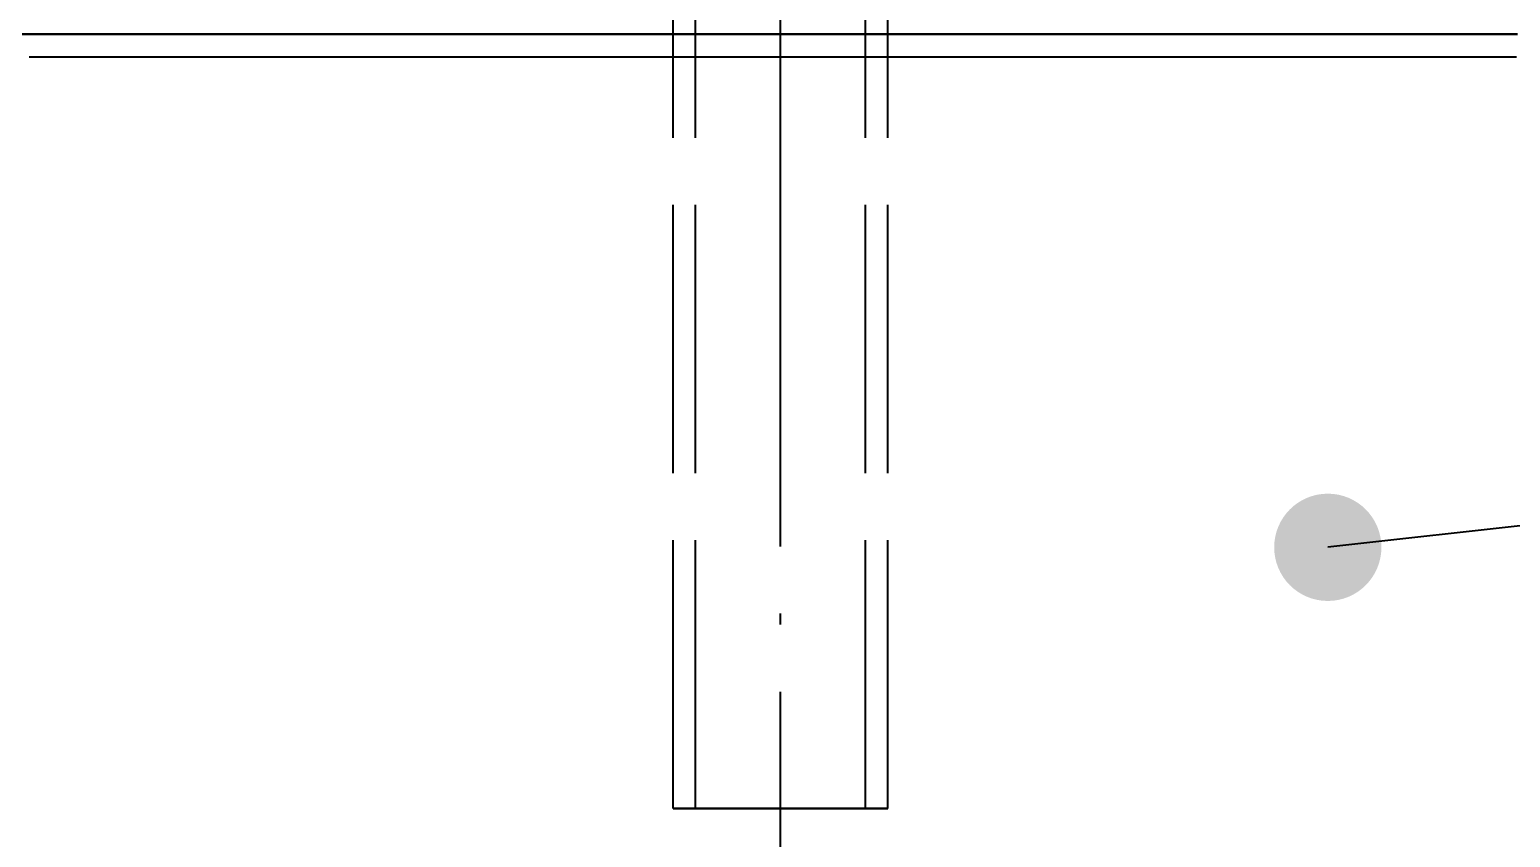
# Model space of a CAD drawing. Header units: millimetres. Extents: x 0 to 594, y 0 to 420.
# Drawn here: x 84.35 to 100.92, y 262 to 271.03 of the extents above; entities that cross this region are included whole.
import ezdxf

# ---------------------------------------------------------------- set-up
doc = ezdxf.new("R2010")
doc.units = ezdxf.units.MM
doc.linetypes.add('ISO02-TRAZOS', pattern=[3.75, 3, -0.75])
doc.linetypes.add('ISO04-TRAZO-PUNTO', pattern=[7.625, 6, -0.75, 0.125, -0.75])
for name, color, linetype, lineweight in [('02-OCULTA', 4, 'ISO02-TRAZOS', 25), ('03-EJE', 1, 'ISO04-TRAZO-PUNTO', 25), ('04-COTA', 3, 'CONTINUOUS', 25), ('08-FINA', 5, 'CONTINUOUS', 25)]:
    doc.layers.add(name, color=color, linetype=linetype, lineweight=lineweight)
doc.styles.add('ISO3098', font='isocpeur.ttf')
doc.dimstyles.new('FLAMA-ISO', dxfattribs={"dimtxt": 3.5, "dimasz": 3, "dimexe": 2, "dimexo": 1, "dimgap": 1, "dimtad": 1, "dimdec": 1, "dimtxsty": 'ISO3098', "dimcen": 2.5, "dimclrd": 3, "dimclre": 3, "dimclrt": 3, "dimazin": 3, "dimtfac": 1, "dimtmove": 0, "dimatfit": 3, "dimlwd": 25, "dimlwe": 25})

msp = doc.modelspace()

# ---------------------------------------------------------------- hatches: boundary and pattern name
at = {"layer": '08-FINA'}
h = msp.add_hatch(color=7, dxfattribs=at)
h.dxf.hatch_style = 1
edge = h.paths.add_edge_path()
edge.add_arc((98.875, 265.24), 0.6, 0, 360)

# ---------------------------------------------------------------- linework, layer by layer
at = {"layer": '02-OCULTA'}
for p, q in [((91.55, 262.32), (91.55, 350.656)), ((91.8, 262.32), (91.8, 350.656)), ((93.7, 262.32), (93.7, 350.656)), ((93.95, 262.32), (93.95, 350.656))]:
    msp.add_line(p, q, dxfattribs=at)
for points in [[(100.975, 270.98), (100.887, 270.98), (100.8, 270.98), (100.712, 270.98), (100.625, 270.98), (100.537, 270.98), (100.45, 270.98), (100.362, 270.98), (100.275, 270.98), (100.188, 270.98), (100.1, 270.98), (100.013, 270.98), (99.925, 270.98), (99.838, 270.98), (99.75, 270.98), (99.662, 270.98), (99.575, 270.98), (99.487, 270.98), (99.4, 270.98), (99.312, 270.98), (99.225, 270.98), (99.138, 270.98), (99.05, 270.98), (98.962, 270.98), (98.875, 270.98), (98.787, 270.98), (98.7, 270.98), (98.612, 270.98), (98.525, 270.98), (98.438, 270.98), (98.35, 270.98), (98.262, 270.98), (98.175, 270.98), (98.087, 270.98), (98, 270.98), (97.912, 270.98), (97.825, 270.98), (97.737, 270.98), (97.65, 270.98), (97.562, 270.98), (97.475, 270.98), (97.388, 270.98), (97.3, 270.98), (97.213, 270.98), (97.125, 270.98), (97.037, 270.98), (96.95, 270.98), (96.862, 270.98), (96.775, 270.98), (96.688, 270.98), (96.6, 270.98), (96.512, 270.98), (96.425, 270.98), (96.337, 270.98), (96.25, 270.98), (96.162, 270.98), (96.075, 270.98), (95.987, 270.98), (95.9, 270.98), (95.812, 270.98), (95.725, 270.98), (95.638, 270.98), (95.55, 270.98), (95.462, 270.98), (95.375, 270.98), (95.287, 270.98), (95.2, 270.98), (95.112, 270.98), (95.025, 270.98), (94.938, 270.98), (94.85, 270.98), (94.763, 270.98), (94.675, 270.98), (94.587, 270.98), (94.5, 270.98), (94.412, 270.98), (94.325, 270.98), (94.237, 270.98), (94.15, 270.98), (94.062, 270.98), (93.975, 270.98), (93.888, 270.98), (93.8, 270.98), (93.712, 270.98), (93.625, 270.98), (93.537, 270.98), (93.45, 270.98), (93.362, 270.98), (93.275, 270.98), (93.188, 270.98), (93.1, 270.98), (93.013, 270.98), (92.925, 270.98), (92.837, 270.98), (92.75, 270.98), (92.662, 270.98), (92.575, 270.98), (92.487, 270.98), (92.4, 270.98), (92.312, 270.98), (92.225, 270.98), (92.137, 270.98), (92.05, 270.98), (91.962, 270.98), (91.875, 270.98), (91.787, 270.98), (91.7, 270.98), (91.612, 270.98), (91.525, 270.98), (91.438, 270.98), (91.35, 270.98), (91.262, 270.98), (91.175, 270.98), (91.087, 270.98), (91, 270.98), (90.912, 270.98), (90.825, 270.98), (90.737, 270.98), (90.65, 270.98), (90.562, 270.98), (90.475, 270.98), (90.387, 270.98), (90.3, 270.98), (90.212, 270.98), (90.125, 270.98), (90.037, 270.98), (89.95, 270.98), (89.862, 270.98), (89.775, 270.98), (89.687, 270.98), (89.6, 270.98), (89.512, 270.98), (89.425, 270.98), (89.337, 270.98), (89.25, 270.98), (89.162, 270.98), (89.075, 270.98), (88.987, 270.98), (88.9, 270.98), (88.812, 270.98), (88.725, 270.98), (88.637, 270.98), (88.55, 270.98), (88.462, 270.98), (88.375, 270.98), (88.287, 270.98), (88.2, 270.98), (88.112, 270.98), (88.025, 270.98), (87.938, 270.98), (87.85, 270.98), (87.762, 270.98), (87.675, 270.98), (87.588, 270.98), (87.5, 270.98), (87.412, 270.98), (87.325, 270.98), (87.237, 270.98), (87.15, 270.98), (87.062, 270.98), (86.975, 270.98), (86.888, 270.98), (86.8, 270.98), (86.712, 270.98), (86.625, 270.98), (86.537, 270.98), (86.45, 270.98), (86.362, 270.98), (86.275, 270.98), (86.188, 270.98), (86.1, 270.98), (86.012, 270.98), (85.925, 270.98), (85.837, 270.98), (85.75, 270.98), (85.662, 270.98), (85.575, 270.98), (85.487, 270.98), (85.4, 270.98), (85.312, 270.98), (85.225, 270.98), (85.137, 270.98), (85.05, 270.98), (84.962, 270.98), (84.875, 270.98), (84.787, 270.98), (84.7, 270.98), (84.612, 270.98), (84.525, 270.98), (84.438, 270.98), (84.35, 270.98), (84.262, 270.98)], [(84.262, 270.98), (84.35, 270.98), (84.438, 270.98), (84.525, 270.98), (84.612, 270.98), (84.7, 270.98), (84.787, 270.98), (84.875, 270.98), (84.962, 270.98), (85.05, 270.98), (85.137, 270.98), (85.225, 270.98), (85.312, 270.98), (85.4, 270.98), (85.487, 270.98), (85.575, 270.98), (85.662, 270.98), (85.75, 270.98), (85.837, 270.98), (85.925, 270.98), (86.012, 270.98), (86.1, 270.98), (86.188, 270.98), (86.275, 270.98), (86.362, 270.98), (86.45, 270.98), (86.537, 270.98), (86.625, 270.98), (86.712, 270.98), (86.8, 270.98), (86.888, 270.98), (86.975, 270.98), (87.062, 270.98), (87.15, 270.98), (87.237, 270.98), (87.325, 270.98), (87.412, 270.98), (87.5, 270.98), (87.588, 270.98), (87.675, 270.98), (87.762, 270.98), (87.85, 270.98), (87.938, 270.98), (88.025, 270.98), (88.112, 270.98), (88.2, 270.98), (88.287, 270.98), (88.375, 270.98), (88.462, 270.98), (88.55, 270.98), (88.637, 270.98), (88.725, 270.98), (88.812, 270.98), (88.9, 270.98), (88.987, 270.98), (89.075, 270.98), (89.162, 270.98), (89.25, 270.98), (89.337, 270.98), (89.425, 270.98), (89.512, 270.98), (89.6, 270.98), (89.687, 270.98), (89.775, 270.98), (89.862, 270.98), (89.95, 270.98), (90.037, 270.98), (90.125, 270.98), (90.212, 270.98), (90.3, 270.98), (90.387, 270.98), (90.475, 270.98), (90.562, 270.98), (90.65, 270.98), (90.737, 270.98), (90.825, 270.98), (90.912, 270.98), (91, 270.98), (91.087, 270.98), (91.175, 270.98), (91.262, 270.98), (91.35, 270.98), (91.438, 270.98), (91.525, 270.98), (91.612, 270.98), (91.7, 270.98), (91.787, 270.98), (91.875, 270.98), (91.962, 270.98), (92.05, 270.98), (92.137, 270.98), (92.225, 270.98), (92.312, 270.98), (92.4, 270.98), (92.487, 270.98), (92.575, 270.98), (92.662, 270.98), (92.75, 270.98), (92.837, 270.98), (92.925, 270.98), (93.013, 270.98), (93.1, 270.98), (93.188, 270.98), (93.275, 270.98), (93.362, 270.98), (93.45, 270.98), (93.537, 270.98), (93.625, 270.98), (93.712, 270.98), (93.8, 270.98), (93.888, 270.98), (93.975, 270.98), (94.062, 270.98), (94.15, 270.98), (94.237, 270.98), (94.325, 270.98), (94.412, 270.98), (94.5, 270.98), (94.587, 270.98), (94.675, 270.98), (94.763, 270.98), (94.85, 270.98), (94.938, 270.98), (95.025, 270.98), (95.112, 270.98), (95.2, 270.98), (95.287, 270.98), (95.375, 270.98), (95.462, 270.98), (95.55, 270.98), (95.638, 270.98), (95.725, 270.98), (95.812, 270.98), (95.9, 270.98), (95.987, 270.98), (96.075, 270.98), (96.162, 270.98), (96.25, 270.98), (96.337, 270.98), (96.425, 270.98), (96.512, 270.98), (96.6, 270.98), (96.688, 270.98), (96.775, 270.98), (96.862, 270.98), (96.95, 270.98), (97.037, 270.98), (97.125, 270.98), (97.213, 270.98), (97.3, 270.98), (97.388, 270.98), (97.475, 270.98), (97.562, 270.98), (97.65, 270.98), (97.737, 270.98), (97.825, 270.98), (97.912, 270.98), (98, 270.98), (98.087, 270.98), (98.175, 270.98), (98.262, 270.98), (98.35, 270.98), (98.438, 270.98), (98.525, 270.98), (98.612, 270.98), (98.7, 270.98), (98.787, 270.98), (98.875, 270.98), (98.962, 270.98), (99.05, 270.98), (99.138, 270.98), (99.225, 270.98), (99.312, 270.98), (99.4, 270.98), (99.487, 270.98), (99.575, 270.98), (99.662, 270.98), (99.75, 270.98), (99.838, 270.98), (99.925, 270.98), (100.013, 270.98), (100.1, 270.98), (100.188, 270.98), (100.275, 270.98), (100.362, 270.98), (100.45, 270.98), (100.537, 270.98), (100.625, 270.98), (100.712, 270.98), (100.8, 270.98), (100.887, 270.98), (100.975, 270.98)], [(100.975, 270.98), (100.887, 270.98), (100.8, 270.98), (100.712, 270.98), (100.625, 270.98), (100.537, 270.98), (100.45, 270.98), (100.362, 270.98), (100.275, 270.98), (100.188, 270.98), (100.1, 270.98), (100.013, 270.98), (99.925, 270.98), (99.838, 270.98), (99.75, 270.98), (99.662, 270.98), (99.575, 270.98), (99.487, 270.98), (99.4, 270.98), (99.312, 270.98), (99.225, 270.98), (99.138, 270.98), (99.05, 270.98), (98.962, 270.98), (98.875, 270.98), (98.787, 270.98), (98.7, 270.98), (98.612, 270.98), (98.525, 270.98), (98.438, 270.98), (98.35, 270.98), (98.262, 270.98), (98.175, 270.98), (98.087, 270.98), (98, 270.98), (97.912, 270.98), (97.825, 270.98), (97.737, 270.98), (97.65, 270.98), (97.562, 270.98), (97.475, 270.98), (97.388, 270.98), (97.3, 270.98), (97.213, 270.98), (97.125, 270.98), (97.037, 270.98), (96.95, 270.98), (96.862, 270.98), (96.775, 270.98), (96.688, 270.98), (96.6, 270.98), (96.512, 270.98), (96.425, 270.98), (96.337, 270.98), (96.25, 270.98), (96.162, 270.98), (96.075, 270.98), (95.987, 270.98), (95.9, 270.98), (95.812, 270.98), (95.725, 270.98), (95.638, 270.98), (95.55, 270.98), (95.462, 270.98), (95.375, 270.98), (95.287, 270.98), (95.2, 270.98), (95.112, 270.98), (95.025, 270.98), (94.938, 270.98), (94.85, 270.98), (94.763, 270.98), (94.675, 270.98), (94.587, 270.98), (94.5, 270.98), (94.412, 270.98), (94.325, 270.98), (94.237, 270.98), (94.15, 270.98), (94.062, 270.98), (93.975, 270.98), (93.888, 270.98), (93.8, 270.98), (93.712, 270.98), (93.625, 270.98), (93.537, 270.98), (93.45, 270.98), (93.362, 270.98), (93.275, 270.98), (93.188, 270.98), (93.1, 270.98), (93.013, 270.98), (92.925, 270.98), (92.837, 270.98), (92.75, 270.98), (92.662, 270.98), (92.575, 270.98), (92.487, 270.98), (92.4, 270.98), (92.312, 270.98), (92.225, 270.98), (92.137, 270.98), (92.05, 270.98), (91.962, 270.98), (91.875, 270.98), (91.787, 270.98), (91.7, 270.98), (91.612, 270.98), (91.525, 270.98), (91.438, 270.98), (91.35, 270.98), (91.262, 270.98), (91.175, 270.98), (91.087, 270.98), (91, 270.98), (90.912, 270.98), (90.825, 270.98), (90.737, 270.98), (90.65, 270.98), (90.562, 270.98), (90.475, 270.98), (90.387, 270.98), (90.3, 270.98), (90.212, 270.98), (90.125, 270.98), (90.037, 270.98), (89.95, 270.98), (89.862, 270.98), (89.775, 270.98), (89.687, 270.98), (89.6, 270.98), (89.512, 270.98), (89.425, 270.98), (89.337, 270.98), (89.25, 270.98), (89.162, 270.98), (89.075, 270.98), (88.987, 270.98), (88.9, 270.98), (88.812, 270.98), (88.725, 270.98), (88.637, 270.98), (88.55, 270.98), (88.462, 270.98), (88.375, 270.98), (88.287, 270.98), (88.2, 270.98), (88.112, 270.98), (88.025, 270.98), (87.938, 270.98), (87.85, 270.98), (87.762, 270.98), (87.675, 270.98), (87.588, 270.98), (87.5, 270.98), (87.412, 270.98), (87.325, 270.98), (87.237, 270.98), (87.15, 270.98), (87.062, 270.98), (86.975, 270.98), (86.888, 270.98), (86.8, 270.98), (86.712, 270.98), (86.625, 270.98), (86.537, 270.98), (86.45, 270.98), (86.362, 270.98), (86.275, 270.98), (86.188, 270.98), (86.1, 270.98), (86.012, 270.98), (85.925, 270.98), (85.837, 270.98), (85.75, 270.98), (85.662, 270.98), (85.575, 270.98), (85.487, 270.98), (85.4, 270.98), (85.312, 270.98), (85.225, 270.98), (85.137, 270.98), (85.05, 270.98), (84.962, 270.98), (84.875, 270.98), (84.787, 270.98), (84.7, 270.98), (84.612, 270.98), (84.525, 270.98), (84.438, 270.98), (84.35, 270.98), (84.262, 270.98)], [(84.262, 270.98), (84.35, 270.98), (84.438, 270.98), (84.525, 270.98), (84.612, 270.98), (84.7, 270.98), (84.787, 270.98), (84.875, 270.98), (84.962, 270.98), (85.05, 270.98), (85.137, 270.98), (85.225, 270.98), (85.312, 270.98), (85.4, 270.98), (85.487, 270.98), (85.575, 270.98), (85.662, 270.98), (85.75, 270.98), (85.837, 270.98), (85.925, 270.98), (86.012, 270.98), (86.1, 270.98), (86.188, 270.98), (86.275, 270.98), (86.362, 270.98), (86.45, 270.98), (86.537, 270.98), (86.625, 270.98), (86.712, 270.98), (86.8, 270.98), (86.888, 270.98), (86.975, 270.98), (87.062, 270.98), (87.15, 270.98), (87.237, 270.98), (87.325, 270.98), (87.412, 270.98), (87.5, 270.98), (87.588, 270.98), (87.675, 270.98), (87.762, 270.98), (87.85, 270.98), (87.938, 270.98), (88.025, 270.98), (88.112, 270.98), (88.2, 270.98), (88.287, 270.98), (88.375, 270.98), (88.462, 270.98), (88.55, 270.98), (88.637, 270.98), (88.725, 270.98), (88.812, 270.98), (88.9, 270.98), (88.987, 270.98), (89.075, 270.98), (89.162, 270.98), (89.25, 270.98), (89.337, 270.98), (89.425, 270.98), (89.512, 270.98), (89.6, 270.98), (89.687, 270.98), (89.775, 270.98), (89.862, 270.98), (89.95, 270.98), (90.037, 270.98), (90.125, 270.98), (90.212, 270.98), (90.3, 270.98), (90.387, 270.98), (90.475, 270.98), (90.562, 270.98), (90.65, 270.98), (90.737, 270.98), (90.825, 270.98), (90.912, 270.98), (91, 270.98), (91.087, 270.98), (91.175, 270.98), (91.262, 270.98), (91.35, 270.98), (91.438, 270.98), (91.525, 270.98), (91.612, 270.98), (91.7, 270.98), (91.787, 270.98), (91.875, 270.98), (91.962, 270.98), (92.05, 270.98), (92.137, 270.98), (92.225, 270.98), (92.312, 270.98), (92.4, 270.98), (92.487, 270.98), (92.575, 270.98), (92.662, 270.98), (92.75, 270.98), (92.837, 270.98), (92.925, 270.98), (93.013, 270.98), (93.1, 270.98), (93.188, 270.98), (93.275, 270.98), (93.362, 270.98), (93.45, 270.98), (93.537, 270.98), (93.625, 270.98), (93.712, 270.98), (93.8, 270.98), (93.888, 270.98), (93.975, 270.98), (94.062, 270.98), (94.15, 270.98), (94.237, 270.98), (94.325, 270.98), (94.412, 270.98), (94.5, 270.98), (94.587, 270.98), (94.675, 270.98), (94.763, 270.98), (94.85, 270.98), (94.938, 270.98), (95.025, 270.98), (95.112, 270.98), (95.2, 270.98), (95.287, 270.98), (95.375, 270.98), (95.462, 270.98), (95.55, 270.98), (95.638, 270.98), (95.725, 270.98), (95.812, 270.98), (95.9, 270.98), (95.987, 270.98), (96.075, 270.98), (96.162, 270.98), (96.25, 270.98), (96.337, 270.98), (96.425, 270.98), (96.512, 270.98), (96.6, 270.98), (96.688, 270.98), (96.775, 270.98), (96.862, 270.98), (96.95, 270.98), (97.037, 270.98), (97.125, 270.98), (97.213, 270.98), (97.3, 270.98), (97.388, 270.98), (97.475, 270.98), (97.562, 270.98), (97.65, 270.98), (97.737, 270.98), (97.825, 270.98), (97.912, 270.98), (98, 270.98), (98.087, 270.98), (98.175, 270.98), (98.262, 270.98), (98.35, 270.98), (98.438, 270.98), (98.525, 270.98), (98.612, 270.98), (98.7, 270.98), (98.787, 270.98), (98.875, 270.98), (98.962, 270.98), (99.05, 270.98), (99.138, 270.98), (99.225, 270.98), (99.312, 270.98), (99.4, 270.98), (99.487, 270.98), (99.575, 270.98), (99.662, 270.98), (99.75, 270.98), (99.838, 270.98), (99.925, 270.98), (100.013, 270.98), (100.1, 270.98), (100.188, 270.98), (100.275, 270.98), (100.362, 270.98), (100.45, 270.98), (100.537, 270.98), (100.625, 270.98), (100.712, 270.98), (100.8, 270.98), (100.887, 270.98), (100.975, 270.98)], [(100.996, 270.98), (100.91, 270.98), (100.825, 270.98), (100.739, 270.98), (100.653, 270.98), (100.567, 270.98), (100.481, 270.98), (100.395, 270.98), (100.309, 270.98), (100.223, 270.98), (100.137, 270.98), (100.052, 270.98), (99.966, 270.98), (99.88, 270.98), (99.794, 270.98), (99.708, 270.98), (99.622, 270.98), (99.536, 270.98), (99.45, 270.98), (99.364, 270.98), (99.278, 270.98), (99.192, 270.98), (99.107, 270.98), (99.021, 270.98), (98.935, 270.98), (98.849, 270.98), (98.763, 270.98), (98.677, 270.98), (98.591, 270.98), (98.505, 270.98), (98.419, 270.98), (98.334, 270.98), (98.248, 270.98), (98.162, 270.98), (98.076, 270.98), (97.99, 270.98), (97.904, 270.98), (97.818, 270.98), (97.732, 270.98), (97.646, 270.98), (97.56, 270.98), (97.474, 270.98), (97.389, 270.98), (97.303, 270.98), (97.217, 270.98), (97.131, 270.98), (97.045, 270.98), (96.959, 270.98), (96.873, 270.98), (96.787, 270.98), (96.701, 270.98), (96.615, 270.98), (96.53, 270.98), (96.444, 270.98), (96.358, 270.98), (96.272, 270.98), (96.186, 270.98), (96.1, 270.98), (96.014, 270.98), (95.928, 270.98), (95.842, 270.98), (95.756, 270.98), (95.671, 270.98), (95.585, 270.98), (95.499, 270.98), (95.413, 270.98), (95.327, 270.98), (95.241, 270.98), (95.155, 270.98), (95.069, 270.98), (94.983, 270.98), (94.897, 270.98), (94.812, 270.98), (94.726, 270.98), (94.64, 270.98), (94.554, 270.98), (94.468, 270.98), (94.382, 270.98), (94.296, 270.98), (94.21, 270.98), (94.124, 270.98), (94.038, 270.98), (93.953, 270.98), (93.867, 270.98), (93.781, 270.98), (93.695, 270.98), (93.609, 270.98), (93.523, 270.98), (93.437, 270.98), (93.351, 270.98), (93.265, 270.98), (93.179, 270.98), (93.094, 270.98), (93.008, 270.98), (92.922, 270.98), (92.836, 270.98), (92.75, 270.98), (92.664, 270.98), (92.578, 270.98), (92.492, 270.98), (92.406, 270.98), (92.32, 270.98), (92.235, 270.98), (92.149, 270.98), (92.063, 270.98), (91.977, 270.98), (91.891, 270.98), (91.805, 270.98), (91.719, 270.98), (91.633, 270.98), (91.547, 270.98), (91.462, 270.98), (91.376, 270.98), (91.29, 270.98), (91.204, 270.98), (91.118, 270.98), (91.032, 270.98), (90.946, 270.98), (90.86, 270.98), (90.774, 270.98), (90.688, 270.98), (90.602, 270.98), (90.517, 270.98), (90.431, 270.98), (90.345, 270.98), (90.259, 270.98), (90.173, 270.98), (90.087, 270.98), (90.001, 270.98), (89.915, 270.98), (89.829, 270.98), (89.743, 270.98), (89.658, 270.98), (89.572, 270.98), (89.486, 270.98), (89.4, 270.98), (89.314, 270.98), (89.228, 270.98), (89.142, 270.98), (89.056, 270.98), (88.97, 270.98), (88.884, 270.98), (88.799, 270.98), (88.713, 270.98), (88.627, 270.98), (88.541, 270.98), (88.455, 270.98), (88.369, 270.98), (88.283, 270.98), (88.197, 270.98), (88.111, 270.98), (88.025, 270.98), (87.94, 270.98), (87.854, 270.98), (87.768, 270.98), (87.682, 270.98), (87.596, 270.98), (87.51, 270.98), (87.424, 270.98), (87.338, 270.98), (87.252, 270.98), (87.166, 270.98), (87.081, 270.98), (86.995, 270.98), (86.909, 270.98), (86.823, 270.98), (86.737, 270.98), (86.651, 270.98), (86.565, 270.98), (86.479, 270.98), (86.393, 270.98), (86.307, 270.98), (86.222, 270.98), (86.136, 270.98), (86.05, 270.98), (85.964, 270.98), (85.878, 270.98), (85.792, 270.98), (85.706, 270.98), (85.62, 270.98), (85.534, 270.98), (85.448, 270.98), (85.363, 270.98), (85.277, 270.98), (85.191, 270.98), (85.105, 270.98), (85.019, 270.98), (84.933, 270.98), (84.847, 270.98), (84.761, 270.98), (84.675, 270.98), (84.589, 270.98), (84.504, 270.98), (84.418, 270.98), (84.332, 270.98)], [(84.332, 270.98), (84.418, 270.98), (84.504, 270.98), (84.589, 270.98), (84.675, 270.98), (84.761, 270.98), (84.847, 270.98), (84.933, 270.98), (85.019, 270.98), (85.105, 270.98), (85.191, 270.98), (85.277, 270.98), (85.363, 270.98), (85.448, 270.98), (85.534, 270.98), (85.62, 270.98), (85.706, 270.98), (85.792, 270.98), (85.878, 270.98), (85.964, 270.98), (86.05, 270.98), (86.136, 270.98), (86.222, 270.98), (86.307, 270.98), (86.393, 270.98), (86.479, 270.98), (86.565, 270.98), (86.651, 270.98), (86.737, 270.98), (86.823, 270.98), (86.909, 270.98), (86.995, 270.98), (87.081, 270.98), (87.166, 270.98), (87.252, 270.98), (87.338, 270.98), (87.424, 270.98), (87.51, 270.98), (87.596, 270.98), (87.682, 270.98), (87.768, 270.98), (87.854, 270.98), (87.94, 270.98), (88.025, 270.98), (88.111, 270.98), (88.197, 270.98), (88.283, 270.98), (88.369, 270.98), (88.455, 270.98), (88.541, 270.98), (88.627, 270.98), (88.713, 270.98), (88.799, 270.98), (88.884, 270.98), (88.97, 270.98), (89.056, 270.98), (89.142, 270.98), (89.228, 270.98), (89.314, 270.98), (89.4, 270.98), (89.486, 270.98), (89.572, 270.98), (89.658, 270.98), (89.743, 270.98), (89.829, 270.98), (89.915, 270.98), (90.001, 270.98), (90.087, 270.98), (90.173, 270.98), (90.259, 270.98), (90.345, 270.98), (90.431, 270.98), (90.517, 270.98), (90.602, 270.98), (90.688, 270.98), (90.774, 270.98), (90.86, 270.98), (90.946, 270.98), (91.032, 270.98), (91.118, 270.98), (91.204, 270.98), (91.29, 270.98), (91.376, 270.98), (91.462, 270.98), (91.547, 270.98), (91.633, 270.98), (91.719, 270.98), (91.805, 270.98), (91.891, 270.98), (91.977, 270.98), (92.063, 270.98), (92.149, 270.98), (92.235, 270.98), (92.32, 270.98), (92.406, 270.98), (92.492, 270.98), (92.578, 270.98), (92.664, 270.98), (92.75, 270.98), (92.836, 270.98), (92.922, 270.98), (93.008, 270.98), (93.094, 270.98), (93.179, 270.98), (93.265, 270.98), (93.351, 270.98), (93.437, 270.98), (93.523, 270.98), (93.609, 270.98), (93.695, 270.98), (93.781, 270.98), (93.867, 270.98), (93.953, 270.98), (94.038, 270.98), (94.124, 270.98), (94.21, 270.98), (94.296, 270.98), (94.382, 270.98), (94.468, 270.98), (94.554, 270.98), (94.64, 270.98), (94.726, 270.98), (94.812, 270.98), (94.897, 270.98), (94.983, 270.98), (95.069, 270.98), (95.155, 270.98), (95.241, 270.98), (95.327, 270.98), (95.413, 270.98), (95.499, 270.98), (95.585, 270.98), (95.671, 270.98), (95.756, 270.98), (95.842, 270.98), (95.928, 270.98), (96.014, 270.98), (96.1, 270.98), (96.186, 270.98), (96.272, 270.98), (96.358, 270.98), (96.444, 270.98), (96.53, 270.98), (96.615, 270.98), (96.701, 270.98), (96.787, 270.98), (96.873, 270.98), (96.959, 270.98), (97.045, 270.98), (97.131, 270.98), (97.217, 270.98), (97.303, 270.98), (97.389, 270.98), (97.474, 270.98), (97.56, 270.98), (97.646, 270.98), (97.732, 270.98), (97.818, 270.98), (97.904, 270.98), (97.99, 270.98), (98.076, 270.98), (98.162, 270.98), (98.248, 270.98), (98.334, 270.98), (98.419, 270.98), (98.505, 270.98), (98.591, 270.98), (98.677, 270.98), (98.763, 270.98), (98.849, 270.98), (98.935, 270.98), (99.021, 270.98), (99.107, 270.98), (99.192, 270.98), (99.278, 270.98), (99.364, 270.98), (99.45, 270.98), (99.536, 270.98), (99.622, 270.98), (99.708, 270.98), (99.794, 270.98), (99.88, 270.98), (99.966, 270.98), (100.052, 270.98), (100.137, 270.98), (100.223, 270.98), (100.309, 270.98), (100.395, 270.98), (100.481, 270.98), (100.567, 270.98), (100.653, 270.98), (100.739, 270.98), (100.825, 270.98), (100.91, 270.98), (100.996, 270.98)], [(100.996, 270.98), (100.91, 270.98), (100.825, 270.98), (100.739, 270.98), (100.653, 270.98), (100.567, 270.98), (100.481, 270.98), (100.395, 270.98), (100.309, 270.98), (100.223, 270.98), (100.137, 270.98), (100.052, 270.98), (99.966, 270.98), (99.88, 270.98), (99.794, 270.98), (99.708, 270.98), (99.622, 270.98), (99.536, 270.98), (99.45, 270.98), (99.364, 270.98), (99.278, 270.98), (99.192, 270.98), (99.107, 270.98), (99.021, 270.98), (98.935, 270.98), (98.849, 270.98), (98.763, 270.98), (98.677, 270.98), (98.591, 270.98), (98.505, 270.98), (98.419, 270.98), (98.334, 270.98), (98.248, 270.98), (98.162, 270.98), (98.076, 270.98), (97.99, 270.98), (97.904, 270.98), (97.818, 270.98), (97.732, 270.98), (97.646, 270.98), (97.56, 270.98), (97.474, 270.98), (97.389, 270.98), (97.303, 270.98), (97.217, 270.98), (97.131, 270.98), (97.045, 270.98), (96.959, 270.98), (96.873, 270.98), (96.787, 270.98), (96.701, 270.98), (96.615, 270.98), (96.53, 270.98), (96.444, 270.98), (96.358, 270.98), (96.272, 270.98), (96.186, 270.98), (96.1, 270.98), (96.014, 270.98), (95.928, 270.98), (95.842, 270.98), (95.756, 270.98), (95.671, 270.98), (95.585, 270.98), (95.499, 270.98), (95.413, 270.98), (95.327, 270.98), (95.241, 270.98), (95.155, 270.98), (95.069, 270.98), (94.983, 270.98), (94.897, 270.98), (94.812, 270.98), (94.726, 270.98), (94.64, 270.98), (94.554, 270.98), (94.468, 270.98), (94.382, 270.98), (94.296, 270.98), (94.21, 270.98), (94.124, 270.98), (94.038, 270.98), (93.953, 270.98), (93.867, 270.98), (93.781, 270.98), (93.695, 270.98), (93.609, 270.98), (93.523, 270.98), (93.437, 270.98), (93.351, 270.98), (93.265, 270.98), (93.179, 270.98), (93.094, 270.98), (93.008, 270.98), (92.922, 270.98), (92.836, 270.98), (92.75, 270.98), (92.664, 270.98), (92.578, 270.98), (92.492, 270.98), (92.406, 270.98), (92.32, 270.98), (92.235, 270.98), (92.149, 270.98), (92.063, 270.98), (91.977, 270.98), (91.891, 270.98), (91.805, 270.98), (91.719, 270.98), (91.633, 270.98), (91.547, 270.98), (91.462, 270.98), (91.376, 270.98), (91.29, 270.98), (91.204, 270.98), (91.118, 270.98), (91.032, 270.98), (90.946, 270.98), (90.86, 270.98), (90.774, 270.98), (90.688, 270.98), (90.602, 270.98), (90.517, 270.98), (90.431, 270.98), (90.345, 270.98), (90.259, 270.98), (90.173, 270.98), (90.087, 270.98), (90.001, 270.98), (89.915, 270.98), (89.829, 270.98), (89.743, 270.98), (89.658, 270.98), (89.572, 270.98), (89.486, 270.98), (89.4, 270.98), (89.314, 270.98), (89.228, 270.98), (89.142, 270.98), (89.056, 270.98), (88.97, 270.98), (88.884, 270.98), (88.799, 270.98), (88.713, 270.98), (88.627, 270.98), (88.541, 270.98), (88.455, 270.98), (88.369, 270.98), (88.283, 270.98), (88.197, 270.98), (88.111, 270.98), (88.025, 270.98), (87.94, 270.98), (87.854, 270.98), (87.768, 270.98), (87.682, 270.98), (87.596, 270.98), (87.51, 270.98), (87.424, 270.98), (87.338, 270.98), (87.252, 270.98), (87.166, 270.98), (87.081, 270.98), (86.995, 270.98), (86.909, 270.98), (86.823, 270.98), (86.737, 270.98), (86.651, 270.98), (86.565, 270.98), (86.479, 270.98), (86.393, 270.98), (86.307, 270.98), (86.222, 270.98), (86.136, 270.98), (86.05, 270.98), (85.964, 270.98), (85.878, 270.98), (85.792, 270.98), (85.706, 270.98), (85.62, 270.98), (85.534, 270.98), (85.448, 270.98), (85.363, 270.98), (85.277, 270.98), (85.191, 270.98), (85.105, 270.98), (85.019, 270.98), (84.933, 270.98), (84.847, 270.98), (84.761, 270.98), (84.675, 270.98), (84.589, 270.98), (84.504, 270.98), (84.418, 270.98), (84.332, 270.98)], [(84.332, 270.98), (84.418, 270.98), (84.504, 270.98), (84.589, 270.98), (84.675, 270.98), (84.761, 270.98), (84.847, 270.98), (84.933, 270.98), (85.019, 270.98), (85.105, 270.98), (85.191, 270.98), (85.277, 270.98), (85.363, 270.98), (85.448, 270.98), (85.534, 270.98), (85.62, 270.98), (85.706, 270.98), (85.792, 270.98), (85.878, 270.98), (85.964, 270.98), (86.05, 270.98), (86.136, 270.98), (86.222, 270.98), (86.307, 270.98), (86.393, 270.98), (86.479, 270.98), (86.565, 270.98), (86.651, 270.98), (86.737, 270.98), (86.823, 270.98), (86.909, 270.98), (86.995, 270.98), (87.081, 270.98), (87.166, 270.98), (87.252, 270.98), (87.338, 270.98), (87.424, 270.98), (87.51, 270.98), (87.596, 270.98), (87.682, 270.98), (87.768, 270.98), (87.854, 270.98), (87.94, 270.98), (88.025, 270.98), (88.111, 270.98), (88.197, 270.98), (88.283, 270.98), (88.369, 270.98), (88.455, 270.98), (88.541, 270.98), (88.627, 270.98), (88.713, 270.98), (88.799, 270.98), (88.884, 270.98), (88.97, 270.98), (89.056, 270.98), (89.142, 270.98), (89.228, 270.98), (89.314, 270.98), (89.4, 270.98), (89.486, 270.98), (89.572, 270.98), (89.658, 270.98), (89.743, 270.98), (89.829, 270.98), (89.915, 270.98), (90.001, 270.98), (90.087, 270.98), (90.173, 270.98), (90.259, 270.98), (90.345, 270.98), (90.431, 270.98), (90.517, 270.98), (90.602, 270.98), (90.688, 270.98), (90.774, 270.98), (90.86, 270.98), (90.946, 270.98), (91.032, 270.98), (91.118, 270.98), (91.204, 270.98), (91.29, 270.98), (91.376, 270.98), (91.462, 270.98), (91.547, 270.98), (91.633, 270.98), (91.719, 270.98), (91.805, 270.98), (91.891, 270.98), (91.977, 270.98), (92.063, 270.98), (92.149, 270.98), (92.235, 270.98), (92.32, 270.98), (92.406, 270.98), (92.492, 270.98), (92.578, 270.98), (92.664, 270.98), (92.75, 270.98), (92.836, 270.98), (92.922, 270.98), (93.008, 270.98), (93.094, 270.98), (93.179, 270.98), (93.265, 270.98), (93.351, 270.98), (93.437, 270.98), (93.523, 270.98), (93.609, 270.98), (93.695, 270.98), (93.781, 270.98), (93.867, 270.98), (93.953, 270.98), (94.038, 270.98), (94.124, 270.98), (94.21, 270.98), (94.296, 270.98), (94.382, 270.98), (94.468, 270.98), (94.554, 270.98), (94.64, 270.98), (94.726, 270.98), (94.812, 270.98), (94.897, 270.98), (94.983, 270.98), (95.069, 270.98), (95.155, 270.98), (95.241, 270.98), (95.327, 270.98), (95.413, 270.98), (95.499, 270.98), (95.585, 270.98), (95.671, 270.98), (95.756, 270.98), (95.842, 270.98), (95.928, 270.98), (96.014, 270.98), (96.1, 270.98), (96.186, 270.98), (96.272, 270.98), (96.358, 270.98), (96.444, 270.98), (96.53, 270.98), (96.615, 270.98), (96.701, 270.98), (96.787, 270.98), (96.873, 270.98), (96.959, 270.98), (97.045, 270.98), (97.131, 270.98), (97.217, 270.98), (97.303, 270.98), (97.389, 270.98), (97.474, 270.98), (97.56, 270.98), (97.646, 270.98), (97.732, 270.98), (97.818, 270.98), (97.904, 270.98), (97.99, 270.98), (98.076, 270.98), (98.162, 270.98), (98.248, 270.98), (98.334, 270.98), (98.419, 270.98), (98.505, 270.98), (98.591, 270.98), (98.677, 270.98), (98.763, 270.98), (98.849, 270.98), (98.935, 270.98), (99.021, 270.98), (99.107, 270.98), (99.192, 270.98), (99.278, 270.98), (99.364, 270.98), (99.45, 270.98), (99.536, 270.98), (99.622, 270.98), (99.708, 270.98), (99.794, 270.98), (99.88, 270.98), (99.966, 270.98), (100.052, 270.98), (100.137, 270.98), (100.223, 270.98), (100.309, 270.98), (100.395, 270.98), (100.481, 270.98), (100.567, 270.98), (100.653, 270.98), (100.739, 270.98), (100.825, 270.98), (100.91, 270.98), (100.996, 270.98)], [(84.34, 270.724), (84.427, 270.724), (84.513, 270.724), (84.6, 270.724), (84.687, 270.724), (84.774, 270.724), (84.86, 270.724), (84.947, 270.724), (85.034, 270.724), (85.12, 270.724), (85.207, 270.724), (85.294, 270.724), (85.38, 270.724), (85.467, 270.724), (85.554, 270.724), (85.641, 270.724), (85.727, 270.724), (85.814, 270.724), (85.901, 270.724), (85.987, 270.724), (86.074, 270.724), (86.161, 270.724), (86.248, 270.724), (86.334, 270.724), (86.421, 270.724), (86.508, 270.724), (86.594, 270.724), (86.681, 270.724), (86.768, 270.724), (86.854, 270.724), (86.941, 270.724), (87.028, 270.724), (87.115, 270.724), (87.201, 270.724), (87.288, 270.724), (87.375, 270.724), (87.461, 270.724), (87.548, 270.724), (87.635, 270.724), (87.721, 270.724), (87.808, 270.724), (87.895, 270.724), (87.981, 270.724), (88.068, 270.724), (88.155, 270.724), (88.242, 270.724), (88.328, 270.724), (88.415, 270.724), (88.502, 270.724), (88.588, 270.724), (88.675, 270.724), (88.762, 270.724), (88.849, 270.724), (88.935, 270.724), (89.022, 270.724), (89.109, 270.724), (89.195, 270.724), (89.282, 270.724), (89.369, 270.724), (89.455, 270.724), (89.542, 270.724), (89.629, 270.724), (89.716, 270.724), (89.802, 270.724), (89.889, 270.724), (89.976, 270.724), (90.062, 270.724), (90.149, 270.724), (90.236, 270.724), (90.322, 270.724), (90.409, 270.724), (90.496, 270.724), (90.582, 270.724), (90.669, 270.724), (90.756, 270.724), (90.843, 270.724), (90.929, 270.724), (91.016, 270.724), (91.103, 270.724), (91.189, 270.724), (91.276, 270.724), (91.363, 270.724), (91.45, 270.724), (91.536, 270.724), (91.623, 270.724), (91.71, 270.724), (91.796, 270.724), (91.883, 270.724), (91.97, 270.724), (92.056, 270.724), (92.143, 270.724), (92.23, 270.724), (92.316, 270.724), (92.403, 270.724), (92.49, 270.724), (92.577, 270.724), (92.663, 270.724), (92.75, 270.724), (92.837, 270.724), (92.923, 270.724), (93.01, 270.724), (93.097, 270.724), (93.183, 270.724), (93.27, 270.724), (93.357, 270.724), (93.444, 270.724), (93.53, 270.724), (93.617, 270.724), (93.704, 270.724), (93.79, 270.724), (93.877, 270.724), (93.964, 270.724), (94.05, 270.724), (94.137, 270.724), (94.224, 270.724), (94.311, 270.724), (94.397, 270.724), (94.484, 270.724), (94.571, 270.724), (94.657, 270.724), (94.744, 270.724), (94.831, 270.724), (94.918, 270.724), (95.004, 270.724), (95.091, 270.724), (95.178, 270.724), (95.264, 270.724), (95.351, 270.724), (95.438, 270.724), (95.524, 270.724), (95.611, 270.724), (95.698, 270.724), (95.785, 270.724), (95.871, 270.724), (95.958, 270.724), (96.045, 270.724), (96.131, 270.724), (96.218, 270.724), (96.305, 270.724), (96.391, 270.724), (96.478, 270.724), (96.565, 270.724), (96.651, 270.724), (96.738, 270.724), (96.825, 270.724), (96.912, 270.724), (96.998, 270.724), (97.085, 270.724), (97.172, 270.724), (97.258, 270.724), (97.345, 270.724), (97.432, 270.724), (97.519, 270.724), (97.605, 270.724), (97.692, 270.724), (97.779, 270.724), (97.865, 270.724), (97.952, 270.724), (98.039, 270.724), (98.125, 270.724), (98.212, 270.724), (98.299, 270.724), (98.385, 270.724), (98.472, 270.724), (98.559, 270.724), (98.646, 270.724), (98.732, 270.724), (98.819, 270.724), (98.906, 270.724), (98.992, 270.724), (99.079, 270.724), (99.166, 270.724), (99.252, 270.724), (99.339, 270.724), (99.426, 270.724), (99.513, 270.724), (99.599, 270.724), (99.686, 270.724), (99.773, 270.724), (99.859, 270.724), (99.946, 270.724), (100.033, 270.724), (100.12, 270.724), (100.206, 270.724), (100.293, 270.724), (100.38, 270.724), (100.466, 270.724), (100.553, 270.724), (100.64, 270.724), (100.726, 270.724), (100.813, 270.724), (100.9, 270.724), (100.987, 270.724)], [(84.34, 270.724), (84.427, 270.724), (84.513, 270.724), (84.6, 270.724), (84.687, 270.724), (84.774, 270.724), (84.86, 270.724), (84.947, 270.724), (85.034, 270.724), (85.12, 270.724), (85.207, 270.724), (85.294, 270.724), (85.38, 270.724), (85.467, 270.724), (85.554, 270.724), (85.641, 270.724), (85.727, 270.724), (85.814, 270.724), (85.901, 270.724), (85.987, 270.724), (86.074, 270.724), (86.161, 270.724), (86.248, 270.724), (86.334, 270.724), (86.421, 270.724), (86.508, 270.724), (86.594, 270.724), (86.681, 270.724), (86.768, 270.724), (86.854, 270.724), (86.941, 270.724), (87.028, 270.724), (87.115, 270.724), (87.201, 270.724), (87.288, 270.724), (87.375, 270.724), (87.461, 270.724), (87.548, 270.724), (87.635, 270.724), (87.721, 270.724), (87.808, 270.724), (87.895, 270.724), (87.981, 270.724), (88.068, 270.724), (88.155, 270.724), (88.242, 270.724), (88.328, 270.724), (88.415, 270.724), (88.502, 270.724), (88.588, 270.724), (88.675, 270.724), (88.762, 270.724), (88.849, 270.724), (88.935, 270.724), (89.022, 270.724), (89.109, 270.724), (89.195, 270.724), (89.282, 270.724), (89.369, 270.724), (89.455, 270.724), (89.542, 270.724), (89.629, 270.724), (89.716, 270.724), (89.802, 270.724), (89.889, 270.724), (89.976, 270.724), (90.062, 270.724), (90.149, 270.724), (90.236, 270.724), (90.322, 270.724), (90.409, 270.724), (90.496, 270.724), (90.582, 270.724), (90.669, 270.724), (90.756, 270.724), (90.843, 270.724), (90.929, 270.724), (91.016, 270.724), (91.103, 270.724), (91.189, 270.724), (91.276, 270.724), (91.363, 270.724), (91.45, 270.724), (91.536, 270.724), (91.623, 270.724), (91.71, 270.724), (91.796, 270.724), (91.883, 270.724), (91.97, 270.724), (92.056, 270.724), (92.143, 270.724), (92.23, 270.724), (92.316, 270.724), (92.403, 270.724), (92.49, 270.724), (92.577, 270.724), (92.663, 270.724), (92.75, 270.724), (92.837, 270.724), (92.923, 270.724), (93.01, 270.724), (93.097, 270.724), (93.183, 270.724), (93.27, 270.724), (93.357, 270.724), (93.444, 270.724), (93.53, 270.724), (93.617, 270.724), (93.704, 270.724), (93.79, 270.724), (93.877, 270.724), (93.964, 270.724), (94.05, 270.724), (94.137, 270.724), (94.224, 270.724), (94.311, 270.724), (94.397, 270.724), (94.484, 270.724), (94.571, 270.724), (94.657, 270.724), (94.744, 270.724), (94.831, 270.724), (94.918, 270.724), (95.004, 270.724), (95.091, 270.724), (95.178, 270.724), (95.264, 270.724), (95.351, 270.724), (95.438, 270.724), (95.524, 270.724), (95.611, 270.724), (95.698, 270.724), (95.785, 270.724), (95.871, 270.724), (95.958, 270.724), (96.045, 270.724), (96.131, 270.724), (96.218, 270.724), (96.305, 270.724), (96.391, 270.724), (96.478, 270.724), (96.565, 270.724), (96.651, 270.724), (96.738, 270.724), (96.825, 270.724), (96.912, 270.724), (96.998, 270.724), (97.085, 270.724), (97.172, 270.724), (97.258, 270.724), (97.345, 270.724), (97.432, 270.724), (97.519, 270.724), (97.605, 270.724), (97.692, 270.724), (97.779, 270.724), (97.865, 270.724), (97.952, 270.724), (98.039, 270.724), (98.125, 270.724), (98.212, 270.724), (98.299, 270.724), (98.385, 270.724), (98.472, 270.724), (98.559, 270.724), (98.646, 270.724), (98.732, 270.724), (98.819, 270.724), (98.906, 270.724), (98.992, 270.724), (99.079, 270.724), (99.166, 270.724), (99.252, 270.724), (99.339, 270.724), (99.426, 270.724), (99.513, 270.724), (99.599, 270.724), (99.686, 270.724), (99.773, 270.724), (99.859, 270.724), (99.946, 270.724), (100.033, 270.724), (100.12, 270.724), (100.206, 270.724), (100.293, 270.724), (100.38, 270.724), (100.466, 270.724), (100.553, 270.724), (100.64, 270.724), (100.726, 270.724), (100.813, 270.724), (100.9, 270.724), (100.987, 270.724)], [(93.95, 262.32), (93.9, 262.32), (93.85, 262.32), (93.8, 262.32), (93.75, 262.32), (93.7, 262.32), (93.65, 262.32), (93.6, 262.32), (93.55, 262.32), (93.5, 262.32), (93.45, 262.32), (93.4, 262.32), (93.35, 262.32), (93.3, 262.32), (93.25, 262.32), (93.2, 262.32), (93.15, 262.32), (93.1, 262.32), (93.05, 262.32), (93, 262.32), (92.95, 262.32), (92.9, 262.32), (92.85, 262.32), (92.8, 262.32), (92.75, 262.32), (92.7, 262.32), (92.65, 262.32), (92.6, 262.32), (92.55, 262.32), (92.5, 262.32), (92.45, 262.32), (92.4, 262.32), (92.35, 262.32), (92.3, 262.32), (92.25, 262.32), (92.2, 262.32), (92.15, 262.32), (92.1, 262.32), (92.05, 262.32), (92, 262.32), (91.95, 262.32), (91.9, 262.32), (91.85, 262.32), (91.8, 262.32), (91.75, 262.32), (91.7, 262.32), (91.65, 262.32), (91.6, 262.32), (91.55, 262.32)], [(91.55, 262.32), (91.6, 262.32), (91.65, 262.32), (91.7, 262.32), (91.75, 262.32), (91.8, 262.32), (91.85, 262.32), (91.9, 262.32), (91.95, 262.32), (92, 262.32), (92.05, 262.32), (92.1, 262.32), (92.15, 262.32), (92.2, 262.32), (92.25, 262.32), (92.3, 262.32), (92.35, 262.32), (92.4, 262.32), (92.45, 262.32), (92.5, 262.32), (92.55, 262.32), (92.6, 262.32), (92.65, 262.32), (92.7, 262.32), (92.75, 262.32), (92.8, 262.32), (92.85, 262.32), (92.9, 262.32), (92.95, 262.32), (93, 262.32), (93.05, 262.32), (93.1, 262.32), (93.15, 262.32), (93.2, 262.32), (93.25, 262.32), (93.3, 262.32), (93.35, 262.32), (93.4, 262.32), (93.45, 262.32), (93.5, 262.32), (93.55, 262.32), (93.6, 262.32), (93.65, 262.32), (93.7, 262.32), (93.75, 262.32), (93.8, 262.32), (93.85, 262.32), (93.9, 262.32), (93.95, 262.32)], [(93.7, 262.32), (93.65, 262.32), (93.6, 262.32), (93.55, 262.32), (93.5, 262.32), (93.45, 262.32), (93.4, 262.32), (93.35, 262.32), (93.3, 262.32), (93.25, 262.32), (93.2, 262.32), (93.15, 262.32), (93.1, 262.32), (93.05, 262.32), (93, 262.32), (92.95, 262.32), (92.9, 262.32), (92.85, 262.32), (92.8, 262.32), (92.75, 262.32), (92.7, 262.32), (92.65, 262.32), (92.6, 262.32), (92.55, 262.32), (92.5, 262.32), (92.45, 262.32), (92.4, 262.32), (92.35, 262.32), (92.3, 262.32), (92.25, 262.32), (92.2, 262.32), (92.15, 262.32), (92.1, 262.32), (92.05, 262.32), (92, 262.32), (91.95, 262.32), (91.9, 262.32), (91.85, 262.32), (91.8, 262.32)], [(91.8, 262.32), (91.85, 262.32), (91.9, 262.32), (91.95, 262.32), (92, 262.32), (92.05, 262.32), (92.1, 262.32), (92.15, 262.32), (92.2, 262.32), (92.25, 262.32), (92.3, 262.32), (92.35, 262.32), (92.4, 262.32), (92.45, 262.32), (92.5, 262.32), (92.55, 262.32), (92.6, 262.32), (92.65, 262.32), (92.7, 262.32), (92.75, 262.32), (92.8, 262.32), (92.85, 262.32), (92.9, 262.32), (92.95, 262.32), (93, 262.32), (93.05, 262.32), (93.1, 262.32), (93.15, 262.32), (93.2, 262.32), (93.25, 262.32), (93.3, 262.32), (93.35, 262.32), (93.4, 262.32), (93.45, 262.32), (93.5, 262.32), (93.55, 262.32), (93.6, 262.32), (93.65, 262.32), (93.7, 262.32)]]:
    msp.add_lwpolyline(points, dxfattribs=at)
at = {"layer": '03-EJE'}
msp.add_line((92.75, 250), (92.75, 357.276), dxfattribs=at)
at = {"layer": '08-FINA'}
msp.add_line((137.525, 269.556), (98.875, 265.24), dxfattribs=at)

# ---------------------------------------------------------------- dimensions: what is measured, and where the dimension line sits
at = {"layer": '04-COTA'}
msp.add_linear_dim(base=(53, 255), p1=(75.25, 255), p2=(89.75, 352.276), angle=90, dimstyle='FLAMA-ISO', override={"dimlfac": 10}, dxfattribs=at).render()

doc.saveas('drawing.dxf')
